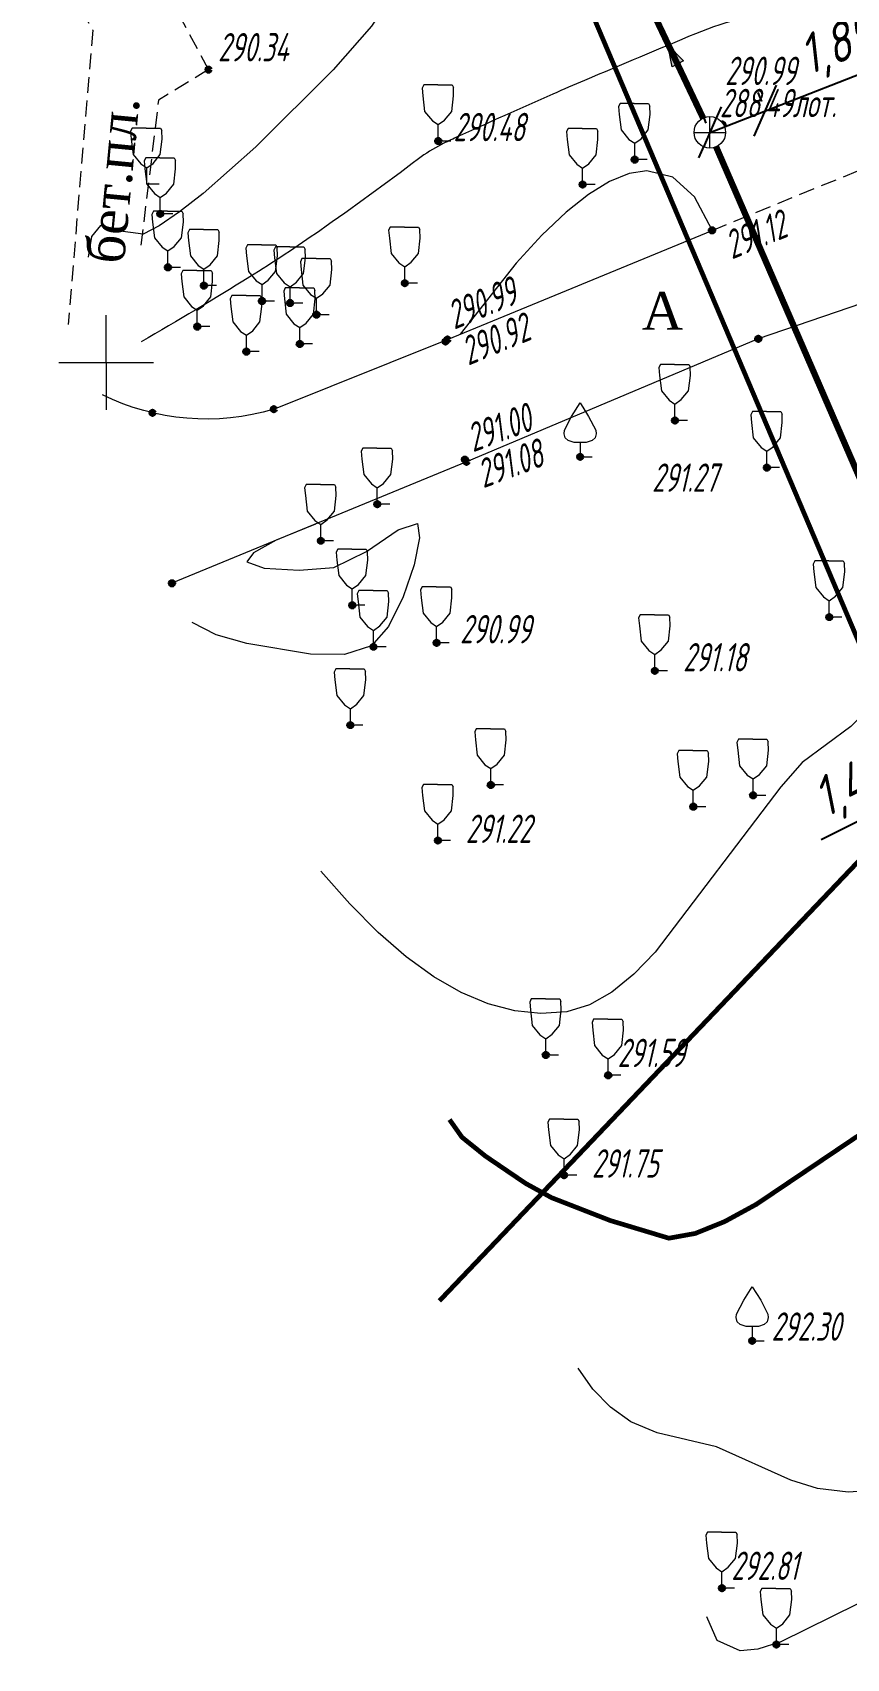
# Model space of a CAD drawing. Header units: metres. Extents: x -857 to 4713, y -766 to 4803.
# Drawn here: x 1936.2 to 1962, y 1304.3 to 1355.9 of the extents above; entities that cross this region are included whole.
import ezdxf

# ---------------------------------------------------------------- set-up
doc = ezdxf.new("R2010")
doc.units = ezdxf.units.M
doc.set_wipeout_variables(frame=1)
doc.linetypes.add('COMMUN', pattern=[6, 5, -1])
doc.linetypes.add('DASHED', pattern=[0.75, 0.5, -0.25])
for name, color, linetype, lineweight, transparency in [('51361800', 7, 'Continuous', 18, 0.65), ('71133200', 7, 'Continuous', 18, 0.65), ('71133300', 7, 'Continuous', 18, 0.65), ('Commun', 7, 'Continuous', 18, 0.65), ('GEO_POINTS', 7, 'Continuous', 18, 0.65), ('Grid', 7, 'Continuous', 18, 0.65), ('Otm', 7, 'Continuous', 18, 0.65), ('R_Поверхность6_CNT-MAJ', 7, 'Continuous', 18, 0.65), ('R_Поверхность6_CNT-MIN', 7, 'Continuous', 18, 0.65), ('R_Поверхность8_CNT-MIN', 7, 'Continuous', 18, 0.65), ('Sit', 7, 'Continuous', 18, 0.65), ('Text', 7, 'Continuous', 18, 0.65)]:
    doc.layers.add(name, color=color, linetype=linetype, lineweight=lineweight, transparency=transparency)
doc.styles.add('eskd', font='ESKD1.shx', dxfattribs={"width": 1.2, "oblique": 15})
doc.styles.get("Standard").update_dxf_attribs({"font": 'GOST_0.TTF', "oblique": 15})
doc.styles.add('style1', font='times.ttf', dxfattribs={"height": 1})
doc.linetypes.add('ПОДЗ_ЛИНИИ_СВЯЗИ', pattern='A,4.8,-0.2,[133,ltypeshp.shx,S=0.2,R=0,X=-0.2,Y=0],-0.2,4.8,-2', length=12)
doc.dimstyles.new('ISO-25', dxfattribs={"dimtxt": 2.5, "dimasz": 2.5, "dimexe": 1.25, "dimexo": 0.625, "dimtad": 1, "dimtxsty": 'Standard', "dimcen": 2.5, "dimadec": 0, "dimazin": 0, "dimtfac": 1, "dimtmove": 0, "dimatfit": 3, "dimfxl": 1, "dimarcsym": 0})

# ---------------------------------------------------------------- blocks, each defined once
blk = doc.blocks.new('71133200')
for p, q in [((-0.924145, 3.560442), (-1.024145, 3.360442)), ((-1.024145, 3.360442), (-0.977382, 2.864397)), ((-0.024145, 3.560442), (-0.924145, 3.560442)), ((-0.024145, 3.560442), (0.875855, 3.560442)), ((0.875855, 3.560442), (0.958164, 3.395824)), ((0.975974, 2.864397), (0.958164, 3.395824)), ((-0.977382, 2.864397), (-0.861899, 1.88241)), ((0.861899, 1.88241), (0.975974, 2.864397)), ((-0.861899, 1.88241), (-0.374616, 1.28565)), ((-0.374616, 1.28565), (0, 1.039723)), ((0, 1.039723), (0.401375, 1.321765)), ((0, 0), (0, 1.039723)), ((0.401375, 1.321765), (0.861899, 1.88241)), ((0.8, 0), (0, 0))]:
    blk.add_line(p, q)
at = {"style": 'eskd', "oblique": 14.99997778}
blk.add_attdef('Z', (1.873004, -0.239356), '', height=2, dxfattribs=at)
blk = doc.blocks.new('71133300')
for p, q in [((0, 0.91), (0, 0)), ((0, 0), (0.76, 0))]:
    blk.add_line(p, q)
blk.add_lwpolyline([(0, 0.91), (-0.38, 0.91), (-0.76, 1.03), (-0.95, 1.21), (-1.01, 1.47), (-0.99, 1.69), (-0.54, 2.57), (0, 3.42), (0.54, 2.57), (0.99, 1.69), (1.01, 1.47), (0.95, 1.21), (0.76, 1.03), (0.39, 0.91)], close=True)
at = {"style": 'eskd', "oblique": 15}
blk.add_attdef('Z', (1.77, -0.69), '', height=2, dxfattribs=at)
blk = doc.blocks.new('51361800a')
at = {"style": 'eskd', "oblique": 15}
for tag, p in [('Z', (1.72, 1.4)), ('Z1', (1.72, -1)), ('Z2', (1.72, -3.4))]:
    blk.add_attdef(tag, p, '', height=2, dxfattribs=at)
at = {"color": 7}
blk.add_wipeout([(-0.1, 1), (-0.29, 0.96), (-0.47, 0.89), (-0.64, 0.78), (-0.78, 0.64), (-0.89, 0.47), (-0.96, 0.29), (-1, 0.1), (-1, -0.1), (-0.96, -0.29), (-0.89, -0.47), (-0.78, -0.64), (-0.64, -0.78), (-0.47, -0.89), (-0.29, -0.96), (-0.1, -1), (0.1, -1), (0.29, -0.96), (0.47, -0.89), (0.64, -0.78), (0.78, -0.64), (0.89, -0.47), (0.96, -0.29), (1, -0.1), (1, 0.1), (0.96, 0.29), (0.89, 0.47), (0.78, 0.64), (0.64, 0.78), (0.47, 0.89), (0.29, 0.96), (0.1, 1)], dxfattribs=at)
for p, q in [((-1, 0), (1, 0)), ((0, -1), (0, 1))]:
    blk.add_line(p, q)
blk.add_circle((0, 0), 1)
blk = doc.blocks.new('GRID')
at = {"layer": 'Grid', "color": 104}
blk.add_line((-1.5, 0), (1.5, 0), dxfattribs=at)
for points in [[(0, 0), (0, 1.5)], [(0, 0), (0, -1.5)]]:
    blk.add_lwpolyline(points, dxfattribs=at)
blk = doc.blocks.new('A$C52264BE2')
at = {"layer": 'Sit'}
h = blk.add_hatch(color=32, dxfattribs=at)
h.dxf.hatch_style = 1
h.paths.add_polyline_path([(0, 0.374), (0.714, 0.443), (0.15, 0)])
at = {"layer": 'Sit', "color": 32, "elevation": 285.308}
blk.add_lwpolyline([(0, 0.374), (0.714, 0.443), (0.15, 0), (0, 0.374)], dxfattribs=at)
blk = doc.blocks.new('_Oblique')
at = {"color": 0, "linetype": 'ByBlock', "lineweight": -2}
blk.add_line((-0.5, -0.5), (0.5, 0.5), dxfattribs=at)
blk = doc.blocks.new('*D202')
at = {"color": 0, "lineweight": -2, "transparency": 16777216}
for p, q in [((1959.464, 1353.408), (1963.602, 1355.019)), ((1959.35, 1353.699), (1959.237, 1353.99)), ((1957.59, 1353.014), (1957.476, 1353.305)), ((1957.703, 1352.722), (1959.464, 1353.408))]:
    blk.add_line(p, q, dxfattribs=at)
at = {"layer": 'Defpoints', "color": 0, "transparency": 16777216}
for p in [(1959.464, 1353.408), (1959.464, 1353.408), (1957.703, 1352.722)]:
    blk.add_point(p, dxfattribs=at)
at = {"color": 0, "lineweight": -2, "transparency": 16777216, "xscale": 1.25, "yscale": 1.25, "zscale": 1.25}
for p, rotation in [((1959.464, 1353.408), 21.27349236274385), ((1957.703, 1352.722), 201.2734923627438)]:
    blk.add_blockref('_Oblique', p, dxfattribs=dict(at, rotation=rotation))
at = {"color": 0, "transparency": 16777216, "insert": (1961.741, 1355.401), "char_height": 1.25, "attachment_point": 5, "rotation": 21.2735}
blk.add_mtext('1,89', dxfattribs=at)
blk = doc.blocks.new('*D225')
at = {"color": 0, "lineweight": -2, "transparency": 16777216}
for p, q in [((1968.742, 1334.016), (1969.861, 1334.572)), ((1967.483, 1333.739), (1967.344, 1334.019)), ((1967.623, 1333.459), (1966.329, 1332.817)), ((1966.19, 1333.097), (1966.051, 1333.376)), ((1965.21, 1332.26), (1961.232, 1330.283))]:
    blk.add_line(p, q, dxfattribs=at)
at = {"color": 0, "transparency": 16777216}
for points in [[(1968.649, 1334.202), (1968.835, 1333.829), (1967.623, 1333.459)], [(1965.117, 1332.447), (1965.303, 1332.074), (1966.329, 1332.817)]]:
    blk.add_solid(points, dxfattribs=at)
at = {"layer": 'Defpoints', "color": 0, "transparency": 16777216}
for p in [(1967.623, 1333.459), (1966.329, 1332.817), (1966.329, 1332.817)]:
    blk.add_point(p, dxfattribs=at)
at = {"color": 0, "transparency": 16777216, "insert": (1962.202, 1331.917), "char_height": 1.25, "attachment_point": 5, "rotation": 26.4272}
blk.add_mtext('1,44', dxfattribs=at)

msp = doc.modelspace()

# ---------------------------------------------------------------- linework, layer by layer
at = {"color": 192, "linetype": 'ПОДЗ_ЛИНИИ_СВЯЗИ', "lineweight": 60, "ltscale": 0.4, "const_width": 0.15, "elevation": 290.481, "flags": 128}
msp.add_lwpolyline([(1947.973, 1370.625), (1988.71, 1274.585), (2003.908, 1258.354), (2021.279, 1216.797)], dxfattribs=at)
at = {"color": 192, "linetype": 'ПОДЗ_ЛИНИИ_СВЯЗИ', "lineweight": 60, "ltscale": 0.4, "const_width": 0.15, "flags": 128}
msp.add_lwpolyline([(1971.452, 1339.077), (1949.125, 1315.652)], dxfattribs=at)
at = {"layer": 'Commun', "color": 32, "linetype": 'COMMUN', "ltscale": 0.7, "const_width": 0.2, "flags": 128}
for points in [[(1946.902, 1375.493), (1957.489, 1353.175)], [(1957.902, 1352.263), (1973.019, 1317.38)]]:
    msp.add_lwpolyline(points, dxfattribs=at)
at = {"layer": 'GEO_POINTS', "lineweight": 60}
for centre in [(1941.803, 1354.714, 290.335), (1958.098, 1352.973, 290.99), (1949.088, 1352.448, 290.48), (1955.319, 1351.858, 290.977), (1953.667, 1351.066, 290.945), (1940.271, 1350.137, 290.511), (1957.773, 1349.614, 291.124), (1940.516, 1348.44, 290.624), (1941.656, 1347.86, 290.372), (1948.026, 1347.939, 290.762), (1943.498, 1347.372, 290.713), (1944.388, 1347.307, 290.697), (1945.227, 1346.938, 290.827), (1941.445, 1346.559, 290.708), (1943.003, 1345.766, 290.83), (1944.699, 1346.009, 290.894), (1949.318, 1346.085, 290.919), (1949.384, 1346.153, 290.994), (1959.24, 1346.174, 291.172), (1940.025, 1343.825, 290.671), (1943.872, 1343.941, 290.831), (1956.597, 1343.582, 291.166), (1949.932, 1342.342, 291), (1949.984, 1342.27, 291.083), (1953.587, 1342.428, 291.104), (1959.513, 1342.086, 291.268), (1947.155, 1340.926, 291.088), (1945.363, 1339.766, 291.078), (1940.642, 1338.418, 290.921), (1946.362, 1337.719, 290.89), (1961.492, 1337.345, 291.329), (1949.036, 1336.528, 290.992), (1947.032, 1336.404, 291.002), (1955.957, 1335.64, 291.178), (1946.301, 1333.918, 291.062), (1950.756, 1332.02, 291.178), (1957.179, 1331.33, 291.441), (1959.075, 1331.689, 290.686), (1949.078, 1330.257, 291.225), (1952.502, 1323.45, 291.618), (1954.478, 1322.808, 291.588), (1953.079, 1319.641, 291.754), (1959.046, 1314.385, 292.301), (1958.088, 1306.538, 292.813), (1959.813, 1304.748, 293.021)]:
    msp.add_circle(centre, 0.06, dxfattribs=at)
at = {"layer": 'R_Поверхность6_CNT-MAJ', "color": 32, "elevation": 292, "flags": 128}
msp.add_lwpolyline([(1972.736, 1339.376, 0.15, 0.15, 0), (1971.659, 1336.614, 0.15, 0.15, 0), (1967.76, 1324.245, 0.15, 0.15, 0), (1967.575, 1323.516, 0.15, 0.15, 0), (1967.349, 1323.067, 0.15, 0.15, 0), (1966.73, 1322.923, 0.15, 0.15, 0), (1965.731, 1322.663, 0.15, 0.15, 0), (1965.706, 1322.667, 0.15, 0.15, 0), (1965.032, 1322.48, 0.15, 0.15, 0), (1964.223, 1322.075, 0.15, 0.15, 0), (1962.319, 1320.831, 0.15, 0.15, 0), (1959.181, 1318.717, 0.15, 0.15, 0), (1958.176, 1318.169, 0.15, 0.15, 0), (1957.241, 1317.791, 0.15, 0.15, 0), (1956.404, 1317.64, 0.15, 0.15, 0), (1954.549, 1318.199, 0.15, 0.15, 0), (1952.681, 1318.926, 0.15, 0.15, 0), (1951.857, 1319.38, 0.15, 0.15, 0), (1950.589, 1320.241, 0.15, 0.15, 0), (1949.84, 1320.844, 0.15, 0.15, 0), (1949.446, 1321.403, 0, 0, 0)], format="xyseb", dxfattribs=at)
at = {"layer": 'R_Поверхность6_CNT-MIN', "color": 32, "flags": 128}
for points, elevation in [([(1968.501, 1349), (1963.556, 1335.858), (1963.24, 1335.166), (1962.846, 1334.543), (1962.178, 1333.878), (1960.633, 1332.732), (1959.959, 1331.963), (1955.967, 1326.712), (1955.287, 1326.013), (1954.595, 1325.446), (1953.889, 1325.04), (1953.166, 1324.825), (1952.347, 1324.773), (1951.516, 1324.858), (1950.673, 1325.08), (1949.818, 1325.439), (1948.952, 1325.935), (1948.073, 1326.567), (1947.182, 1327.337), (1946.28, 1328.244), (1945.366, 1329.288)], 291.5), ([(1945.192, 1340.294), (1943.952, 1339.784), (1943.229, 1339.385), (1943.022, 1339.098), (1943.564, 1338.901), (1944.681, 1338.829), (1945.775, 1338.921), (1946.809, 1339.427), (1947.818, 1340.111), (1948.429, 1340.316), (1948.495, 1339.857), (1948.326, 1338.999), (1947.978, 1337.983), (1947.506, 1337.047), (1946.967, 1336.432), (1946.114, 1336.159), (1945.039, 1336.168), (1943.015, 1336.511), (1942.047, 1336.78), (1941.286, 1337.174)], 291), ([(1977.577, 1328.262), (1976.909, 1323.373), (1976.832, 1321.261), (1976.823, 1317.934), (1976.764, 1316.91), (1976.641, 1315.98), (1976.434, 1315.176), (1976.121, 1314.53), (1975.339, 1314.043), (1974.522, 1313.608), (1973.671, 1313.225), (1965.604, 1310.294), (1963.725, 1309.779), (1962.872, 1309.635), (1962.092, 1309.588), (1961.122, 1309.696), (1960.271, 1309.96), (1957.919, 1311.019), (1956.036, 1311.47), (1955.199, 1311.817), (1954.554, 1312.281), (1953.996, 1312.848), (1953.526, 1313.518)], 292.5), ([(1982.248, 1317.195), (1981.576, 1317.641), (1981.048, 1317.58), (1980.848, 1317.106), (1980.782, 1315.222), (1980.659, 1314.211), (1980.336, 1313.4), (1979.77, 1312.868), (1979.023, 1312.444), (1978.155, 1312.092), (1976.298, 1311.458), (1975.43, 1311.106), (1973.53, 1309.944), (1965.608, 1307.623), (1959.951, 1304.831), (1959.227, 1304.603), (1958.667, 1304.553), (1957.936, 1304.875), (1957.605, 1305.632)], 293)]:
    msp.add_lwpolyline(points, dxfattribs=dict(at, elevation=elevation))
at = {"layer": 'R_Поверхность8_CNT-MIN', "color": 32, "flags": 128}
for points, elevation in [([(1952.962, 1366.48), (1952.771, 1365.439), (1952.546, 1364.531), (1952.243, 1363.664), (1951.892, 1362.86), (1951.502, 1362.144), (1950.918, 1361.426), (1949.534, 1360.275), (1948.911, 1359.624), (1948.506, 1358.984), (1947.484, 1356.85), (1946.966, 1356.088), (1945.756, 1354.703), (1943.305, 1352.261), (1941.634, 1350.788), (1940.886, 1350.201), (1940.241, 1349.758), (1939.731, 1349.494), (1938.921, 1349.6), (1938.379, 1349.773), (1938.085, 1349.417), (1937.979, 1348.766)], 290.5), ([(1957.778, 1349.617), (1957.221, 1350.676), (1956.531, 1351.304), (1955.707, 1351.503), (1955.141, 1351.413), (1954.524, 1351.163), (1953.858, 1350.754), (1953.143, 1350.186), (1952.378, 1349.458), (1951.564, 1348.571), (1949.787, 1346.319)], 291)]:
    msp.add_lwpolyline(points, dxfattribs=dict(at, elevation=elevation))
at = {"layer": 'R_Поверхность8_CNT-MIN', "color": 32}
msp.add_lwpolyline([(1965.483, 1356.349, 0.053364), (1960.41, 1356.583, 0.083911), (1957.251, 1355.851, 0.001205), (1953.724, 1354.369, 0.004238), (1952.726, 1353.937, 0.001916), (1949.667, 1352.567, 0.012103), (1949.189, 1352.337, 0.043855), (1948.459, 1351.879, -0.009757), (1945.333, 1349.604, -0.013155), (1943.108, 1348.136, -0.008741), (1939.666, 1346.076)], format="xyb", dxfattribs=at)
at = {"layer": 'Sit', "linetype": 'DASHED', "flags": 128}
for points, elevation in [([(1941.803, 1354.714), (1939.394, 1359.203)], 290.335), ([(1937.06, 1357.952), (1938.129, 1355.964), (1937.348, 1346.622)], 290.271), ([(1941.803, 1354.714), (1940.216, 1353.748), (1939.653, 1349.107)], 290.335), ([(1957.773, 1349.614), (1966.499, 1353.178)], 290.831)]:
    msp.add_lwpolyline(points, dxfattribs=dict(at, elevation=elevation))
at = {"layer": 'Sit', "flags": 128}
for points, elevation in [([(1943.872, 1343.941), (1949.384, 1346.153), (1957.773, 1349.614)], 290.831), ([(1967.458, 1348.986), (1959.24, 1346.174), (1949.984, 1342.27), (1940.642, 1338.418)], 291.423)]:
    msp.add_lwpolyline(points, dxfattribs=dict(at, elevation=elevation))
at = {"layer": 'Sit', "elevation": 290.831, "flags": 128}
msp.add_lwpolyline([(1943.872, 1343.941, -0.189696), (1938.437, 1344.396, -1.594534)], format="xyb", dxfattribs=at)

# ---------------------------------------------------------------- block references
at = {"layer": '71133200', "color": 7, "xscale": 0.5, "yscale": 0.5, "zscale": 0.5}
for p in [(1949.088, 1352.448, 290.48), (1955.319, 1351.858, 290.977), (1939.84, 1351.079, 290.511), (1953.667, 1351.066, 290.945), (1940.271, 1350.137, 290.511), (1940.516, 1348.44, 290.624), (1941.656, 1347.86, 290.372), (1948.026, 1347.939, 290.762), (1943.498, 1347.372, 290.713), (1944.388, 1347.307, 290.697), (1945.227, 1346.938, 290.827), (1941.445, 1346.559, 290.708), (1943.003, 1345.766, 290.83), (1944.699, 1346.009, 290.894), (1956.597, 1343.582, 291.166), (1959.513, 1342.086, 291.268), (1947.155, 1340.926, 291.088), (1945.363, 1339.766, 291.078), (1946.362, 1337.719, 290.89), (1961.492, 1337.345, 291.329), (1947.032, 1336.404, 291.002), (1949.036, 1336.528, 290.992), (1955.957, 1335.64, 291.178), (1946.301, 1333.918, 291.062), (1950.756, 1332.02, 291.178), (1959.075, 1331.689, 290.686), (1957.179, 1331.33, 291.441), (1949.078, 1330.257, 291.225), (1952.502, 1323.45, 291.618), (1954.478, 1322.808, 291.588), (1953.079, 1319.641, 291.754), (1958.088, 1306.538, 292.813), (1959.813, 1304.748, 293.021)]:
    msp.add_blockref('71133200', p, dxfattribs=at)
at = {"layer": '71133300', "color": 7, "xscale": 0.5, "yscale": 0.5, "zscale": 0.5}
for p in [(1953.587, 1342.428, 291.104), (1959.046, 1314.385, 292.301)]:
    msp.add_blockref('71133300', p, dxfattribs=at)
at = {"layer": 'Grid', "color": 7, "linetype": 'Continuous'}
msp.add_blockref('GRID', (1938.559, 1345.422), dxfattribs=at)
msp.add_blockref('GRID', (1938.559, 1345.422), dxfattribs=at)
at = {"layer": 'Sit', "color": 7, "rotation": 96.30943957129567}
msp.add_blockref('A$C52264BE2', (1956.884, 1354.843, -285.308), dxfattribs=at)

# ---------------------------------------------------------------- texts
at = {"layer": 'Otm', "oblique": 13, "width": 0.8}
for s, p in [('290.34', (1942.103, 1354.974, 290.335)), ('290.99', (1958.188, 1354.224, 290.99)), ('288.49лот.', (1958.021, 1353.203, 290.99)), ('290.48', (1949.573, 1352.442, 290.48)), ('291.27', (1955.87, 1341.319, 291.268)), ('290.99', (1949.782, 1336.512, 290.992)), ('291.18', (1956.856, 1335.621, 291.178)), ('291.22', (1949.961, 1330.179, 291.225)), ('291.59', (1954.778, 1323.068, 291.588)), ('291.75', (1953.963, 1319.562, 291.754)), ('292.30', (1959.66, 1314.387, 292.301)), ('292.81', (1958.388, 1306.798, 292.813))]:
    msp.add_text(s, height=0.9, dxfattribs=at).set_placement(p)
for s, rotation, p in [('291.12', 22.2185, (1958.4, 1348.685, 291.124)), ('290.99', 22.4209, (1949.595, 1346.459, 290.994)), ('290.92', 22.4209, (1950.038, 1345.317, 290.919)), ('291.00', 20.272, (1950.19, 1342.568, 291)), ('291.08', 20.272, (1950.517, 1341.427, 291.083))]:
    msp.add_text(s, height=0.9, rotation=rotation, dxfattribs=at).set_placement(p)
at = {"layer": 'Text', "style": 'style1'}
msp.add_text('бет.пл.', height=1.2, rotation=84.5201, dxfattribs=at).set_placement((1939.113, 1348.515, -289.314))
msp.add_text('А', height=1.2, dxfattribs=at).set_placement((1955.547, 1346.459))

# ---------------------------------------------------------------- dimensions: what is measured, and where the dimension line sits
dim = msp.add_aligned_dim(p1=(1967.623, 1333.459), p2=(1966.329, 1332.817), distance=0, dimstyle='ISO-25', override={"dimscale": 0.5})
dim.commit()
dim.dimension.update_dxf_attribs({"geometry": '*D225', "text_midpoint": (1962.202, 1331.917)})

# ---------------------------------------------------------------- next in the draw order: block references
at = {"layer": '51361800', "color": 7, "xscale": 0.5, "yscale": 0.5, "zscale": 0.5}
msp.add_blockref('51361800a', (1957.703, 1352.722), dxfattribs=at)

# ---------------------------------------------------------------- next in the draw order: linework, layer by layer
msp.add_circle((1927.819, 2018.595), 2784.802)

# ---------------------------------------------------------------- next in the draw order: dimensions: what is measured, and where the dimension line sits
dim = msp.add_aligned_dim(p1=(1957.703, 1352.722), p2=(1959.464, 1353.408), distance=0, dimstyle='ISO-25', override={"dimscale": 0.5, "dimblk1": 'Oblique', "dimblk2": 'Oblique', "dimsah": 1})
dim.commit()
dim.dimension.update_dxf_attribs({"geometry": '*D202', "text_midpoint": (1961.741, 1355.401)})

doc.saveas('drawing.dxf')
